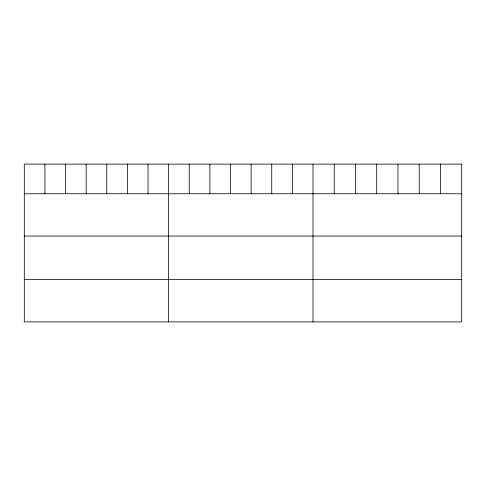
<?xml version="1.0" encoding="UTF-8"?>
<svg xmlns="http://www.w3.org/2000/svg" width="486" height="486" viewBox="0 0 486 486"><rect width="100%" height="100%" fill="white"/><g stroke="black" fill="none" stroke-linecap="round" stroke-linejoin="round"><path stroke-width="0.73" d="M24.3 193.762L461.7 193.762M24.3 236.044L461.7 236.044M24.3 279.602L461.7 279.602M440.456 164.116L440.456 193.762M419.211 164.116L419.211 193.762M397.967 164.116L397.967 193.762M376.717 164.116L376.717 193.762M355.473 164.116L355.473 193.762M334.228 164.116L334.228 193.762M312.984 164.116L312.984 321.884M292.365 164.116L292.365 193.762M271.741 164.116L271.741 193.762M251.122 164.116L251.122 193.762M230.504 164.116L230.504 193.762M209.885 164.116L209.885 193.762M189.261 164.116L189.261 193.762M168.642 164.116L168.642 321.884M148.023 164.116L148.023 193.762M127.399 164.116L127.399 193.762M106.78 164.116L106.78 193.762M86.162 164.116L86.162 193.762M65.543 164.116L65.543 193.762M44.919 164.116L44.919 193.762M461.7 164.116L24.3 164.116L24.3 321.884L461.7 321.884L461.7 164.116"/></g></svg>
